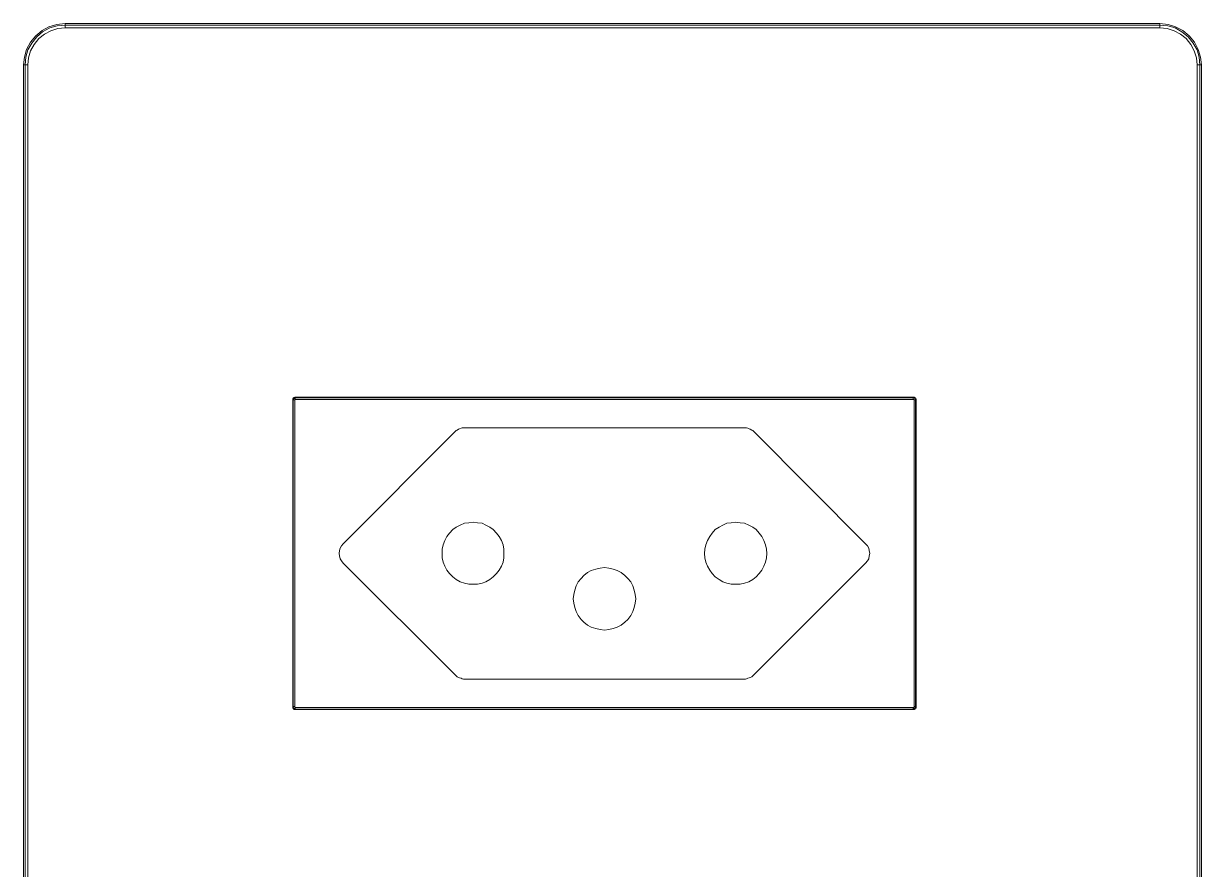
# Model space of a CAD drawing. Header units: centimetres. Extents: x -13.9 to -5.4, y -6.1 to 6.1.
# Drawn here: x -13.88 to -5.36, y 0 to 6.12 of the extents above; entities that cross this region are included whole.
import ezdxf

# ---------------------------------------------------------------- set-up
doc = ezdxf.new("R2010")
doc.units = ezdxf.units.CM
doc.header["$MEASUREMENT"] = 0
doc.layers.add('Camada 1', color=7, linetype='Continuous')

msp = doc.modelspace()

# ---------------------------------------------------------------- linework, layer by layer
at = {"layer": 'Camada 1', "color": 251, "lineweight": 9}
for points, knots in [([(-13.57758, 6.1199), (-13.57758, 6.1199), (-13.63755, 6.11285), (-13.63755, 6.11285), (-13.63755, 6.11285), (-13.69399, 6.09521), (-13.69399, 6.09521), (-13.69399, 6.09521), (-13.74338, 6.07052), (-13.74338, 6.07052), (-13.74338, 6.07052), (-13.78924, 6.03171), (-13.78924, 6.03171), (-13.78924, 6.03171), (-13.82805, 5.98585), (-13.82805, 5.98585), (-13.82805, 5.98585), (-13.85627, 5.93293), (-13.85627, 5.93293), (-13.85627, 5.93293), (-13.87038, 5.87649), (-13.87038, 5.87649), (-13.87038, 5.87649), (-13.87744, 5.82004), (-13.87744, 5.82004)], [0, 0, 0, 0, 0.125, 0.125, 0.125, 0.25, 0.25, 0.25, 0.375, 0.375, 0.375, 0.5, 0.5, 0.5, 0.625, 0.625, 0.625, 0.75, 0.75, 0.75, 0.875, 0.875, 0.875, 1, 1, 1, 1]), ([(-13.86686, 5.82004), (-13.86686, 5.82004), (-13.8598, 5.87649), (-13.8598, 5.87649), (-13.8598, 5.87649), (-13.84569, 5.92941), (-13.84569, 5.92941), (-13.84569, 5.92941), (-13.81747, 5.97879), (-13.81747, 5.97879), (-13.81747, 5.97879), (-13.78219, 6.02466), (-13.78219, 6.02466), (-13.78219, 6.02466), (-13.73986, 6.05993), (-13.73986, 6.05993), (-13.73986, 6.05993), (-13.68694, 6.08816), (-13.68694, 6.08816), (-13.68694, 6.08816), (-13.63402, 6.10227), (-13.63402, 6.10227), (-13.63402, 6.10227), (-13.57758, 6.10932), (-13.57758, 6.10932)], [0, 0, 0, 0, 0.125, 0.125, 0.125, 0.25, 0.25, 0.25, 0.375, 0.375, 0.375, 0.5, 0.5, 0.5, 0.625, 0.625, 0.625, 0.75, 0.75, 0.75, 0.875, 0.875, 0.875, 1, 1, 1, 1]), ([(-13.57758, 6.08816), (-13.57758, 6.08816), (-13.63049, 6.08463), (-13.63049, 6.08463), (-13.63049, 6.08463), (-13.67988, 6.06699), (-13.67988, 6.06699), (-13.67988, 6.06699), (-13.72574, 6.04229), (-13.72574, 6.04229), (-13.72574, 6.04229), (-13.76808, 6.01054), (-13.76808, 6.01054), (-13.76808, 6.01054), (-13.79983, 5.96821), (-13.79983, 5.96821), (-13.79983, 5.96821), (-13.82805, 5.92235), (-13.82805, 5.92235), (-13.82805, 5.92235), (-13.84216, 5.87296), (-13.84216, 5.87296), (-13.84216, 5.87296), (-13.84569, 5.82004), (-13.84569, 5.82004)], [0, 0, 0, 0, 0.125, 0.125, 0.125, 0.25, 0.25, 0.25, 0.375, 0.375, 0.375, 0.5, 0.5, 0.5, 0.625, 0.625, 0.625, 0.75, 0.75, 0.75, 0.875, 0.875, 0.875, 1, 1, 1, 1]), ([(-13.57758, 6.08816), (-13.57758, 6.08816), (-13.57758, 6.09168), (-13.57758, 6.09168), (-13.57758, 6.09168), (-13.57758, 6.09521), (-13.57758, 6.09521), (-13.57758, 6.09521), (-13.57758, 6.09874), (-13.57758, 6.09874), (-13.57758, 6.09874), (-13.57758, 6.10227), (-13.57758, 6.10227), (-13.57758, 6.10227), (-13.57758, 6.10579), (-13.57758, 6.10579), (-13.57758, 6.10579), (-13.57758, 6.10932), (-13.57758, 6.10932)], [0, 0, 0, 0, 0.1666667, 0.1666667, 0.1666667, 0.3333333, 0.3333333, 0.3333333, 0.5, 0.5, 0.5, 0.6666667, 0.6666667, 0.6666667, 0.8333333, 0.8333333, 0.8333333, 1, 1, 1, 1]), ([(-5.35786, 5.82004), (-5.35786, 5.82004), (-5.36491, 5.87649), (-5.36491, 5.87649), (-5.36491, 5.87649), (-5.38255, 5.93293), (-5.38255, 5.93293), (-5.38255, 5.93293), (-5.40724, 5.98585), (-5.40724, 5.98585), (-5.40724, 5.98585), (-5.44605, 6.03171), (-5.44605, 6.03171), (-5.44605, 6.03171), (-5.49191, 6.07052), (-5.49191, 6.07052), (-5.49191, 6.07052), (-5.54483, 6.09521), (-5.54483, 6.09521), (-5.54483, 6.09521), (-5.59774, 6.11285), (-5.59774, 6.11285), (-5.59774, 6.11285), (-5.65772, 6.1199), (-5.65772, 6.1199)], [0, 0, 0, 0, 0.125, 0.125, 0.125, 0.25, 0.25, 0.25, 0.375, 0.375, 0.375, 0.5, 0.5, 0.5, 0.625, 0.625, 0.625, 0.75, 0.75, 0.75, 0.875, 0.875, 0.875, 1, 1, 1, 1]), ([(-5.65772, 6.10932), (-5.65772, 6.10932), (-5.60127, 6.10227), (-5.60127, 6.10227), (-5.60127, 6.10227), (-5.54836, 6.08816), (-5.54836, 6.08816), (-5.54836, 6.08816), (-5.49897, 6.05993), (-5.49897, 6.05993), (-5.49897, 6.05993), (-5.45311, 6.02466), (-5.45311, 6.02466), (-5.45311, 6.02466), (-5.41783, 5.97879), (-5.41783, 5.97879), (-5.41783, 5.97879), (-5.38961, 5.92941), (-5.38961, 5.92941), (-5.38961, 5.92941), (-5.37549, 5.87649), (-5.37549, 5.87649), (-5.37549, 5.87649), (-5.36844, 5.82004), (-5.36844, 5.82004)], [0, 0, 0, 0, 0.125, 0.125, 0.125, 0.25, 0.25, 0.25, 0.375, 0.375, 0.375, 0.5, 0.5, 0.5, 0.625, 0.625, 0.625, 0.75, 0.75, 0.75, 0.875, 0.875, 0.875, 1, 1, 1, 1]), ([(-5.65772, 6.10932), (-5.65772, 6.10932), (-5.65772, 6.10932), (-5.65772, 6.10932), (-5.65772, 6.10932), (-5.65772, 6.10579), (-5.65772, 6.10579), (-5.65772, 6.10579), (-5.65772, 6.10227), (-5.65772, 6.10227), (-5.65772, 6.10227), (-5.65772, 6.09874), (-5.65772, 6.09874), (-5.65772, 6.09874), (-5.65772, 6.09521), (-5.65772, 6.09521), (-5.65772, 6.09521), (-5.65772, 6.09168), (-5.65772, 6.09168), (-5.65772, 6.09168), (-5.65772, 6.08816), (-5.65772, 6.08816)], [0, 0, 0, 0, 0.1428571, 0.1428571, 0.1428571, 0.2857143, 0.2857143, 0.2857143, 0.4285714, 0.4285714, 0.4285714, 0.5714286, 0.5714286, 0.5714286, 0.7142857, 0.7142857, 0.7142857, 0.8571429, 0.8571429, 0.8571429, 1, 1, 1, 1]), ([(-5.38961, 5.82004), (-5.38961, 5.82004), (-5.39313, 5.87296), (-5.39313, 5.87296), (-5.39313, 5.87296), (-5.41077, 5.92235), (-5.41077, 5.92235), (-5.41077, 5.92235), (-5.43547, 5.96821), (-5.43547, 5.96821), (-5.43547, 5.96821), (-5.46722, 6.01054), (-5.46722, 6.01054), (-5.46722, 6.01054), (-5.50955, 6.04229), (-5.50955, 6.04229), (-5.50955, 6.04229), (-5.55541, 6.06699), (-5.55541, 6.06699), (-5.55541, 6.06699), (-5.6048, 6.08463), (-5.6048, 6.08463), (-5.6048, 6.08463), (-5.65772, 6.08816), (-5.65772, 6.08816)], [0, 0, 0, 0, 0.125, 0.125, 0.125, 0.25, 0.25, 0.25, 0.375, 0.375, 0.375, 0.5, 0.5, 0.5, 0.625, 0.625, 0.625, 0.75, 0.75, 0.75, 0.875, 0.875, 0.875, 1, 1, 1, 1]), ([(-13.84569, 5.82004), (-13.84569, 5.82004), (-13.84922, 5.82004), (-13.84922, 5.82004), (-13.84922, 5.82004), (-13.85274, 5.82004), (-13.85274, 5.82004), (-13.85274, 5.82004), (-13.85627, 5.82004), (-13.85627, 5.82004), (-13.85627, 5.82004), (-13.8598, 5.82004), (-13.8598, 5.82004), (-13.8598, 5.82004), (-13.86333, 5.82004), (-13.86333, 5.82004), (-13.86333, 5.82004), (-13.86686, 5.82004), (-13.86686, 5.82004)], [0, 0, 0, 0, 0.1666667, 0.1666667, 0.1666667, 0.3333333, 0.3333333, 0.3333333, 0.5, 0.5, 0.5, 0.6666667, 0.6666667, 0.6666667, 0.8333333, 0.8333333, 0.8333333, 1, 1, 1, 1]), ([(-5.36844, 5.82004), (-5.36844, 5.82004), (-5.36844, 5.82004), (-5.36844, 5.82004), (-5.36844, 5.82004), (-5.37197, 5.82004), (-5.37197, 5.82004), (-5.37197, 5.82004), (-5.37549, 5.82004), (-5.37549, 5.82004), (-5.37549, 5.82004), (-5.37902, 5.82004), (-5.37902, 5.82004), (-5.37902, 5.82004), (-5.38255, 5.82004), (-5.38255, 5.82004), (-5.38255, 5.82004), (-5.38608, 5.82004), (-5.38608, 5.82004), (-5.38608, 5.82004), (-5.38961, 5.82004), (-5.38961, 5.82004)], [0, 0, 0, 0, 0.1428571, 0.1428571, 0.1428571, 0.2857143, 0.2857143, 0.2857143, 0.4285714, 0.4285714, 0.4285714, 0.5714286, 0.5714286, 0.5714286, 0.7142857, 0.7142857, 0.7142857, 0.8571429, 0.8571429, 0.8571429, 1, 1, 1, 1]), ([(-11.91247, 3.41762), (-11.91247, 3.41762), (-11.916, 3.41762), (-11.916, 3.41762), (-11.916, 3.41762), (-11.91953, 3.41409), (-11.91953, 3.41409), (-11.91953, 3.41409), (-11.92305, 3.41409), (-11.92305, 3.41409), (-11.92305, 3.41409), (-11.92658, 3.41057), (-11.92658, 3.41057), (-11.92658, 3.41057), (-11.92658, 3.40704), (-11.92658, 3.40704), (-11.92658, 3.40704), (-11.93011, 3.40351), (-11.93011, 3.40351), (-11.93011, 3.40351), (-11.93011, 3.39998), (-11.93011, 3.39998), (-11.93011, 3.39998), (-11.93011, 3.39645), (-11.93011, 3.39645)], [0, 0, 0, 0, 0.125, 0.125, 0.125, 0.25, 0.25, 0.25, 0.375, 0.375, 0.375, 0.5, 0.5, 0.5, 0.625, 0.625, 0.625, 0.75, 0.75, 0.75, 0.875, 0.875, 0.875, 1, 1, 1, 1]), ([(-11.92658, 3.39645), (-11.92658, 3.39645), (-11.92658, 3.39998), (-11.92658, 3.39998), (-11.92658, 3.39998), (-11.92658, 3.40351), (-11.92658, 3.40351), (-11.92658, 3.40351), (-11.92305, 3.40351), (-11.92305, 3.40351), (-11.92305, 3.40351), (-11.92305, 3.40704), (-11.92305, 3.40704), (-11.92305, 3.40704), (-11.91953, 3.40704), (-11.91953, 3.40704), (-11.91953, 3.40704), (-11.916, 3.41057), (-11.916, 3.41057), (-11.916, 3.41057), (-11.91247, 3.41057), (-11.91247, 3.41057)], [0, 0, 0, 0, 0.1428571, 0.1428571, 0.1428571, 0.2857143, 0.2857143, 0.2857143, 0.4285714, 0.4285714, 0.4285714, 0.5714286, 0.5714286, 0.5714286, 0.7142857, 0.7142857, 0.7142857, 0.8571429, 0.8571429, 0.8571429, 1, 1, 1, 1]), ([(-11.91247, 3.39998), (-11.91247, 3.39998), (-11.91247, 3.40351), (-11.91247, 3.40351), (-11.91247, 3.40351), (-11.91247, 3.40704), (-11.91247, 3.40704), (-11.91247, 3.40704), (-11.91247, 3.41057), (-11.91247, 3.41057)], [0, 0, 0, 0, 0.3333333, 0.3333333, 0.3333333, 0.6666667, 0.6666667, 0.6666667, 1, 1, 1, 1]), ([(-7.42161, 3.39645), (-7.42161, 3.39645), (-7.42161, 3.39998), (-7.42161, 3.39998), (-7.42161, 3.39998), (-7.42161, 3.40351), (-7.42161, 3.40351), (-7.42161, 3.40351), (-7.42514, 3.40704), (-7.42514, 3.40704), (-7.42514, 3.40704), (-7.42866, 3.41057), (-7.42866, 3.41057), (-7.42866, 3.41057), (-7.42866, 3.41409), (-7.42866, 3.41409), (-7.42866, 3.41409), (-7.43219, 3.41409), (-7.43219, 3.41409), (-7.43219, 3.41409), (-7.43572, 3.41762), (-7.43572, 3.41762), (-7.43572, 3.41762), (-7.44278, 3.41762), (-7.44278, 3.41762)], [0, 0, 0, 0, 0.125, 0.125, 0.125, 0.25, 0.25, 0.25, 0.375, 0.375, 0.375, 0.5, 0.5, 0.5, 0.625, 0.625, 0.625, 0.75, 0.75, 0.75, 0.875, 0.875, 0.875, 1, 1, 1, 1]), ([(-7.44278, 3.41057), (-7.44278, 3.41057), (-7.44278, 3.41057), (-7.44278, 3.41057), (-7.44278, 3.41057), (-7.44278, 3.40704), (-7.44278, 3.40704), (-7.44278, 3.40704), (-7.44278, 3.40351), (-7.44278, 3.40351), (-7.44278, 3.40351), (-7.44278, 3.39998), (-7.44278, 3.39998)], [0, 0, 0, 0, 0.25, 0.25, 0.25, 0.5, 0.5, 0.5, 0.75, 0.75, 0.75, 1, 1, 1, 1]), ([(-7.44278, 3.41057), (-7.44278, 3.41057), (-7.43925, 3.41057), (-7.43925, 3.41057), (-7.43925, 3.41057), (-7.43572, 3.41057), (-7.43572, 3.41057), (-7.43572, 3.41057), (-7.43219, 3.40704), (-7.43219, 3.40704), (-7.43219, 3.40704), (-7.42866, 3.40351), (-7.42866, 3.40351), (-7.42866, 3.40351), (-7.42514, 3.39998), (-7.42514, 3.39998), (-7.42514, 3.39998), (-7.42514, 3.39645), (-7.42514, 3.39645)], [0, 0, 0, 0, 0.1666667, 0.1666667, 0.1666667, 0.3333333, 0.3333333, 0.3333333, 0.5, 0.5, 0.5, 0.6666667, 0.6666667, 0.6666667, 0.8333333, 0.8333333, 0.8333333, 1, 1, 1, 1]), ([(-11.916, 3.39645), (-11.916, 3.39645), (-11.91953, 3.39645), (-11.91953, 3.39645), (-11.91953, 3.39645), (-11.92305, 3.39645), (-11.92305, 3.39645), (-11.92305, 3.39645), (-11.92658, 3.39645), (-11.92658, 3.39645)], [0, 0, 0, 0, 0.3333333, 0.3333333, 0.3333333, 0.6666667, 0.6666667, 0.6666667, 1, 1, 1, 1]), ([(-11.91247, 3.39998), (-11.91247, 3.39998), (-11.91247, 3.39998), (-11.91247, 3.39998), (-11.91247, 3.39998), (-11.916, 3.39998), (-11.916, 3.39998), (-11.916, 3.39998), (-11.916, 3.39645), (-11.916, 3.39645)], [0, 0, 0, 0, 0.3333333, 0.3333333, 0.3333333, 0.6666667, 0.6666667, 0.6666667, 1, 1, 1, 1]), ([(-7.43572, 3.39645), (-7.43572, 3.39645), (-7.43572, 3.39645), (-7.43572, 3.39645), (-7.43572, 3.39645), (-7.43572, 3.39998), (-7.43572, 3.39998), (-7.43572, 3.39998), (-7.43925, 3.39998), (-7.43925, 3.39998), (-7.43925, 3.39998), (-7.44278, 3.39998), (-7.44278, 3.39998)], [0, 0, 0, 0, 0.25, 0.25, 0.25, 0.5, 0.5, 0.5, 0.75, 0.75, 0.75, 1, 1, 1, 1]), ([(-7.42514, 3.39645), (-7.42514, 3.39645), (-7.42514, 3.39645), (-7.42514, 3.39645), (-7.42514, 3.39645), (-7.42866, 3.39645), (-7.42866, 3.39645), (-7.42866, 3.39645), (-7.43219, 3.39645), (-7.43219, 3.39645), (-7.43219, 3.39645), (-7.43572, 3.39645), (-7.43572, 3.39645)], [0, 0, 0, 0, 0.25, 0.25, 0.25, 0.5, 0.5, 0.5, 0.75, 0.75, 0.75, 1, 1, 1, 1]), ([(-10.6848, 3.19537), (-10.6848, 3.19537), (-10.69539, 3.19537), (-10.69539, 3.19537), (-10.69539, 3.19537), (-10.70597, 3.19537), (-10.70597, 3.19537), (-10.70597, 3.19537), (-10.71303, 3.19184), (-10.71303, 3.19184), (-10.71303, 3.19184), (-10.72361, 3.18831), (-10.72361, 3.18831), (-10.72361, 3.18831), (-10.73066, 3.18479), (-10.73066, 3.18479), (-10.73066, 3.18479), (-10.74125, 3.17773), (-10.74125, 3.17773), (-10.74125, 3.17773), (-10.7483, 3.1742), (-10.7483, 3.1742), (-10.7483, 3.1742), (-10.75536, 3.16715), (-10.75536, 3.16715)], [0, 0, 0, 0, 0.125, 0.125, 0.125, 0.25, 0.25, 0.25, 0.375, 0.375, 0.375, 0.5, 0.5, 0.5, 0.625, 0.625, 0.625, 0.75, 0.75, 0.75, 0.875, 0.875, 0.875, 1, 1, 1, 1]), ([(-8.59636, 3.16715), (-8.59636, 3.16715), (-8.60341, 3.1742), (-8.60341, 3.1742), (-8.60341, 3.1742), (-8.61047, 3.17773), (-8.61047, 3.17773), (-8.61047, 3.17773), (-8.62105, 3.18479), (-8.62105, 3.18479), (-8.62105, 3.18479), (-8.62811, 3.18831), (-8.62811, 3.18831), (-8.62811, 3.18831), (-8.63869, 3.19184), (-8.63869, 3.19184), (-8.63869, 3.19184), (-8.64928, 3.19537), (-8.64928, 3.19537), (-8.64928, 3.19537), (-8.65633, 3.19537), (-8.65633, 3.19537), (-8.65633, 3.19537), (-8.66691, 3.19537), (-8.66691, 3.19537)], [0, 0, 0, 0, 0.125, 0.125, 0.125, 0.25, 0.25, 0.25, 0.375, 0.375, 0.375, 0.5, 0.5, 0.5, 0.625, 0.625, 0.625, 0.75, 0.75, 0.75, 0.875, 0.875, 0.875, 1, 1, 1, 1]), ([(-10.62483, 2.51098), (-10.62483, 2.51098), (-10.65658, 2.50745), (-10.65658, 2.50745), (-10.65658, 2.50745), (-10.68833, 2.50393), (-10.68833, 2.50393), (-10.68833, 2.50393), (-10.72008, 2.48982), (-10.72008, 2.48982), (-10.72008, 2.48982), (-10.7483, 2.4757), (-10.7483, 2.4757), (-10.7483, 2.4757), (-10.773, 2.45806), (-10.773, 2.45806), (-10.773, 2.45806), (-10.79769, 2.43337), (-10.79769, 2.43337), (-10.79769, 2.43337), (-10.81533, 2.40868), (-10.81533, 2.40868), (-10.81533, 2.40868), (-10.82944, 2.38045), (-10.82944, 2.38045), (-10.82944, 2.38045), (-10.84355, 2.3487), (-10.84355, 2.3487), (-10.84355, 2.3487), (-10.85061, 2.31695), (-10.85061, 2.31695), (-10.85061, 2.31695), (-10.85061, 2.2852), (-10.85061, 2.2852), (-10.85061, 2.2852), (-10.85061, 2.25345), (-10.85061, 2.25345), (-10.85061, 2.25345), (-10.84355, 2.2217), (-10.84355, 2.2217), (-10.84355, 2.2217), (-10.82944, 2.19348), (-10.82944, 2.19348), (-10.82944, 2.19348), (-10.81533, 2.16526), (-10.81533, 2.16526), (-10.81533, 2.16526), (-10.79769, 2.14056), (-10.79769, 2.14056), (-10.79769, 2.14056), (-10.773, 2.11587), (-10.773, 2.11587), (-10.773, 2.11587), (-10.7483, 2.09823), (-10.7483, 2.09823), (-10.7483, 2.09823), (-10.72008, 2.08059), (-10.72008, 2.08059), (-10.72008, 2.08059), (-10.68833, 2.07001), (-10.68833, 2.07001), (-10.68833, 2.07001), (-10.65658, 2.06295), (-10.65658, 2.06295), (-10.65658, 2.06295), (-10.62483, 2.06295), (-10.62483, 2.06295), (-10.62483, 2.06295), (-10.59308, 2.06295), (-10.59308, 2.06295), (-10.59308, 2.06295), (-10.56133, 2.07001), (-10.56133, 2.07001), (-10.56133, 2.07001), (-10.53311, 2.08059), (-10.53311, 2.08059), (-10.53311, 2.08059), (-10.50489, 2.09823), (-10.50489, 2.09823), (-10.50489, 2.09823), (-10.48019, 2.11587), (-10.48019, 2.11587), (-10.48019, 2.11587), (-10.4555, 2.14056), (-10.4555, 2.14056), (-10.4555, 2.14056), (-10.43786, 2.16526), (-10.43786, 2.16526), (-10.43786, 2.16526), (-10.42022, 2.19348), (-10.42022, 2.19348), (-10.42022, 2.19348), (-10.40964, 2.2217), (-10.40964, 2.2217), (-10.40964, 2.2217), (-10.40258, 2.25345), (-10.40258, 2.25345), (-10.40258, 2.25345), (-10.40258, 2.2852), (-10.40258, 2.2852), (-10.40258, 2.2852), (-10.40258, 2.31695), (-10.40258, 2.31695), (-10.40258, 2.31695), (-10.40964, 2.3487), (-10.40964, 2.3487), (-10.40964, 2.3487), (-10.42022, 2.38045), (-10.42022, 2.38045), (-10.42022, 2.38045), (-10.43786, 2.40868), (-10.43786, 2.40868), (-10.43786, 2.40868), (-10.4555, 2.43337), (-10.4555, 2.43337), (-10.4555, 2.43337), (-10.48019, 2.45806), (-10.48019, 2.45806), (-10.48019, 2.45806), (-10.50489, 2.4757), (-10.50489, 2.4757), (-10.50489, 2.4757), (-10.53311, 2.48982), (-10.53311, 2.48982), (-10.53311, 2.48982), (-10.56133, 2.50393), (-10.56133, 2.50393), (-10.56133, 2.50393), (-10.59308, 2.50745), (-10.59308, 2.50745), (-10.59308, 2.50745), (-10.62483, 2.51098), (-10.62483, 2.51098)], [0, 0, 0, 0, 0.0227273, 0.0227273, 0.0227273, 0.0454545, 0.0454545, 0.0454545, 0.0681818, 0.0681818, 0.0681818, 0.0909091, 0.0909091, 0.0909091, 0.1136364, 0.1136364, 0.1136364, 0.1363636, 0.1363636, 0.1363636, 0.1590909, 0.1590909, 0.1590909, 0.1818182, 0.1818182, 0.1818182, 0.2045455, 0.2045455, 0.2045455, 0.2272727, 0.2272727, 0.2272727, 0.25, 0.25, 0.25, 0.2727273, 0.2727273, 0.2727273, 0.2954545, 0.2954545, 0.2954545, 0.3181818, 0.3181818, 0.3181818, 0.3409091, 0.3409091, 0.3409091, 0.3636364, 0.3636364, 0.3636364, 0.3863636, 0.3863636, 0.3863636, 0.4090909, 0.4090909, 0.4090909, 0.4318182, 0.4318182, 0.4318182, 0.4545455, 0.4545455, 0.4545455, 0.4772727, 0.4772727, 0.4772727, 0.5, 0.5, 0.5, 0.5227273, 0.5227273, 0.5227273, 0.5454545, 0.5454545, 0.5454545, 0.5681818, 0.5681818, 0.5681818, 0.5909091, 0.5909091, 0.5909091, 0.6136364, 0.6136364, 0.6136364, 0.6363636, 0.6363636, 0.6363636, 0.6590909, 0.6590909, 0.6590909, 0.6818182, 0.6818182, 0.6818182, 0.7045455, 0.7045455, 0.7045455, 0.7272727, 0.7272727, 0.7272727, 0.75, 0.75, 0.75, 0.7727273, 0.7727273, 0.7727273, 0.7954545, 0.7954545, 0.7954545, 0.8181818, 0.8181818, 0.8181818, 0.8409091, 0.8409091, 0.8409091, 0.8636364, 0.8636364, 0.8636364, 0.8863636, 0.8863636, 0.8863636, 0.9090909, 0.9090909, 0.9090909, 0.9318182, 0.9318182, 0.9318182, 0.9545455, 0.9545455, 0.9545455, 0.9772727, 0.9772727, 0.9772727, 1, 1, 1, 1]), ([(-8.72689, 2.51098), (-8.72689, 2.51098), (-8.75864, 2.50745), (-8.75864, 2.50745), (-8.75864, 2.50745), (-8.79039, 2.50393), (-8.79039, 2.50393), (-8.79039, 2.50393), (-8.81861, 2.48982), (-8.81861, 2.48982), (-8.81861, 2.48982), (-8.84683, 2.4757), (-8.84683, 2.4757), (-8.84683, 2.4757), (-8.87505, 2.45806), (-8.87505, 2.45806), (-8.87505, 2.45806), (-8.89622, 2.43337), (-8.89622, 2.43337), (-8.89622, 2.43337), (-8.91386, 2.40868), (-8.91386, 2.40868), (-8.91386, 2.40868), (-8.9315, 2.38045), (-8.9315, 2.38045), (-8.9315, 2.38045), (-8.94208, 2.3487), (-8.94208, 2.3487), (-8.94208, 2.3487), (-8.94914, 2.31695), (-8.94914, 2.31695), (-8.94914, 2.31695), (-8.95266, 2.2852), (-8.95266, 2.2852), (-8.95266, 2.2852), (-8.94914, 2.25345), (-8.94914, 2.25345), (-8.94914, 2.25345), (-8.94208, 2.2217), (-8.94208, 2.2217), (-8.94208, 2.2217), (-8.9315, 2.19348), (-8.9315, 2.19348), (-8.9315, 2.19348), (-8.91386, 2.16526), (-8.91386, 2.16526), (-8.91386, 2.16526), (-8.89622, 2.14056), (-8.89622, 2.14056), (-8.89622, 2.14056), (-8.87505, 2.11587), (-8.87505, 2.11587), (-8.87505, 2.11587), (-8.84683, 2.09823), (-8.84683, 2.09823), (-8.84683, 2.09823), (-8.81861, 2.08059), (-8.81861, 2.08059), (-8.81861, 2.08059), (-8.79039, 2.07001), (-8.79039, 2.07001), (-8.79039, 2.07001), (-8.75864, 2.06295), (-8.75864, 2.06295), (-8.75864, 2.06295), (-8.72689, 2.06295), (-8.72689, 2.06295), (-8.72689, 2.06295), (-8.69514, 2.06295), (-8.69514, 2.06295), (-8.69514, 2.06295), (-8.66339, 2.07001), (-8.66339, 2.07001), (-8.66339, 2.07001), (-8.63164, 2.08059), (-8.63164, 2.08059), (-8.63164, 2.08059), (-8.60341, 2.09823), (-8.60341, 2.09823), (-8.60341, 2.09823), (-8.57872, 2.11587), (-8.57872, 2.11587), (-8.57872, 2.11587), (-8.55755, 2.14056), (-8.55755, 2.14056), (-8.55755, 2.14056), (-8.53639, 2.16526), (-8.53639, 2.16526), (-8.53639, 2.16526), (-8.52228, 2.19348), (-8.52228, 2.19348), (-8.52228, 2.19348), (-8.51169, 2.2217), (-8.51169, 2.2217), (-8.51169, 2.2217), (-8.50464, 2.25345), (-8.50464, 2.25345), (-8.50464, 2.25345), (-8.50111, 2.2852), (-8.50111, 2.2852), (-8.50111, 2.2852), (-8.50464, 2.31695), (-8.50464, 2.31695), (-8.50464, 2.31695), (-8.51169, 2.3487), (-8.51169, 2.3487), (-8.51169, 2.3487), (-8.52228, 2.38045), (-8.52228, 2.38045), (-8.52228, 2.38045), (-8.53639, 2.40868), (-8.53639, 2.40868), (-8.53639, 2.40868), (-8.55755, 2.43337), (-8.55755, 2.43337), (-8.55755, 2.43337), (-8.57872, 2.45806), (-8.57872, 2.45806), (-8.57872, 2.45806), (-8.60341, 2.4757), (-8.60341, 2.4757), (-8.60341, 2.4757), (-8.63164, 2.48982), (-8.63164, 2.48982), (-8.63164, 2.48982), (-8.66339, 2.50393), (-8.66339, 2.50393), (-8.66339, 2.50393), (-8.69514, 2.50745), (-8.69514, 2.50745), (-8.69514, 2.50745), (-8.72689, 2.51098), (-8.72689, 2.51098)], [0, 0, 0, 0, 0.0227273, 0.0227273, 0.0227273, 0.0454545, 0.0454545, 0.0454545, 0.0681818, 0.0681818, 0.0681818, 0.0909091, 0.0909091, 0.0909091, 0.1136364, 0.1136364, 0.1136364, 0.1363636, 0.1363636, 0.1363636, 0.1590909, 0.1590909, 0.1590909, 0.1818182, 0.1818182, 0.1818182, 0.2045455, 0.2045455, 0.2045455, 0.2272727, 0.2272727, 0.2272727, 0.25, 0.25, 0.25, 0.2727273, 0.2727273, 0.2727273, 0.2954545, 0.2954545, 0.2954545, 0.3181818, 0.3181818, 0.3181818, 0.3409091, 0.3409091, 0.3409091, 0.3636364, 0.3636364, 0.3636364, 0.3863636, 0.3863636, 0.3863636, 0.4090909, 0.4090909, 0.4090909, 0.4318182, 0.4318182, 0.4318182, 0.4545455, 0.4545455, 0.4545455, 0.4772727, 0.4772727, 0.4772727, 0.5, 0.5, 0.5, 0.5227273, 0.5227273, 0.5227273, 0.5454545, 0.5454545, 0.5454545, 0.5681818, 0.5681818, 0.5681818, 0.5909091, 0.5909091, 0.5909091, 0.6136364, 0.6136364, 0.6136364, 0.6363636, 0.6363636, 0.6363636, 0.6590909, 0.6590909, 0.6590909, 0.6818182, 0.6818182, 0.6818182, 0.7045455, 0.7045455, 0.7045455, 0.7272727, 0.7272727, 0.7272727, 0.75, 0.75, 0.75, 0.7727273, 0.7727273, 0.7727273, 0.7954545, 0.7954545, 0.7954545, 0.8181818, 0.8181818, 0.8181818, 0.8409091, 0.8409091, 0.8409091, 0.8636364, 0.8636364, 0.8636364, 0.8863636, 0.8863636, 0.8863636, 0.9090909, 0.9090909, 0.9090909, 0.9318182, 0.9318182, 0.9318182, 0.9545455, 0.9545455, 0.9545455, 0.9772727, 0.9772727, 0.9772727, 1, 1, 1, 1]), ([(-11.56675, 2.35576), (-11.56675, 2.35576), (-11.57733, 2.34165), (-11.57733, 2.34165), (-11.57733, 2.34165), (-11.58791, 2.32401), (-11.58791, 2.32401), (-11.58791, 2.32401), (-11.59144, 2.30637), (-11.59144, 2.30637), (-11.59144, 2.30637), (-11.59497, 2.2852), (-11.59497, 2.2852), (-11.59497, 2.2852), (-11.59144, 2.26756), (-11.59144, 2.26756), (-11.59144, 2.26756), (-11.58791, 2.2464), (-11.58791, 2.2464), (-11.58791, 2.2464), (-11.57733, 2.23229), (-11.57733, 2.23229), (-11.57733, 2.23229), (-11.56675, 2.21465), (-11.56675, 2.21465)], [0, 0, 0, 0, 0.125, 0.125, 0.125, 0.25, 0.25, 0.25, 0.375, 0.375, 0.375, 0.5, 0.5, 0.5, 0.625, 0.625, 0.625, 0.75, 0.75, 0.75, 0.875, 0.875, 0.875, 1, 1, 1, 1]), ([(-7.7885, 2.21465), (-7.7885, 2.21465), (-7.77439, 2.23229), (-7.77439, 2.23229), (-7.77439, 2.23229), (-7.7638, 2.2464), (-7.7638, 2.2464), (-7.7638, 2.2464), (-7.76028, 2.26756), (-7.76028, 2.26756), (-7.76028, 2.26756), (-7.75675, 2.2852), (-7.75675, 2.2852), (-7.75675, 2.2852), (-7.76028, 2.30637), (-7.76028, 2.30637), (-7.76028, 2.30637), (-7.7638, 2.32401), (-7.7638, 2.32401), (-7.7638, 2.32401), (-7.77439, 2.34165), (-7.77439, 2.34165), (-7.77439, 2.34165), (-7.7885, 2.35576), (-7.7885, 2.35576)], [0, 0, 0, 0, 0.125, 0.125, 0.125, 0.25, 0.25, 0.25, 0.375, 0.375, 0.375, 0.5, 0.5, 0.5, 0.625, 0.625, 0.625, 0.75, 0.75, 0.75, 0.875, 0.875, 0.875, 1, 1, 1, 1]), ([(-9.67586, 2.1829), (-9.67586, 2.1829), (-9.70761, 2.17937), (-9.70761, 2.17937), (-9.70761, 2.17937), (-9.73936, 2.17232), (-9.73936, 2.17232), (-9.73936, 2.17232), (-9.77111, 2.16173), (-9.77111, 2.16173), (-9.77111, 2.16173), (-9.79933, 2.14762), (-9.79933, 2.14762), (-9.79933, 2.14762), (-9.82403, 2.12645), (-9.82403, 2.12645), (-9.82403, 2.12645), (-9.84519, 2.10529), (-9.84519, 2.10529), (-9.84519, 2.10529), (-9.86636, 2.08059), (-9.86636, 2.08059), (-9.86636, 2.08059), (-9.88047, 2.05237), (-9.88047, 2.05237), (-9.88047, 2.05237), (-9.89105, 2.02062), (-9.89105, 2.02062), (-9.89105, 2.02062), (-9.89811, 1.98887), (-9.89811, 1.98887), (-9.89811, 1.98887), (-9.90164, 1.95712), (-9.90164, 1.95712), (-9.90164, 1.95712), (-9.89811, 1.92537), (-9.89811, 1.92537), (-9.89811, 1.92537), (-9.89105, 1.89362), (-9.89105, 1.89362), (-9.89105, 1.89362), (-9.88047, 1.8654), (-9.88047, 1.8654), (-9.88047, 1.8654), (-9.86636, 1.83718), (-9.86636, 1.83718), (-9.86636, 1.83718), (-9.84519, 1.80895), (-9.84519, 1.80895), (-9.84519, 1.80895), (-9.82403, 1.78779), (-9.82403, 1.78779), (-9.82403, 1.78779), (-9.79933, 1.76662), (-9.79933, 1.76662), (-9.79933, 1.76662), (-9.77111, 1.75251), (-9.77111, 1.75251), (-9.77111, 1.75251), (-9.73936, 1.74193), (-9.73936, 1.74193), (-9.73936, 1.74193), (-9.70761, 1.73487), (-9.70761, 1.73487), (-9.70761, 1.73487), (-9.67586, 1.73134), (-9.67586, 1.73134), (-9.67586, 1.73134), (-9.64411, 1.73487), (-9.64411, 1.73487), (-9.64411, 1.73487), (-9.61236, 1.74193), (-9.61236, 1.74193), (-9.61236, 1.74193), (-9.58414, 1.75251), (-9.58414, 1.75251), (-9.58414, 1.75251), (-9.55591, 1.76662), (-9.55591, 1.76662), (-9.55591, 1.76662), (-9.52769, 1.78779), (-9.52769, 1.78779), (-9.52769, 1.78779), (-9.50653, 1.80895), (-9.50653, 1.80895), (-9.50653, 1.80895), (-9.48536, 1.83718), (-9.48536, 1.83718), (-9.48536, 1.83718), (-9.47125, 1.8654), (-9.47125, 1.8654), (-9.47125, 1.8654), (-9.46066, 1.89362), (-9.46066, 1.89362), (-9.46066, 1.89362), (-9.45361, 1.92537), (-9.45361, 1.92537), (-9.45361, 1.92537), (-9.45008, 1.95712), (-9.45008, 1.95712), (-9.45008, 1.95712), (-9.45361, 1.98887), (-9.45361, 1.98887), (-9.45361, 1.98887), (-9.46066, 2.02062), (-9.46066, 2.02062), (-9.46066, 2.02062), (-9.47125, 2.05237), (-9.47125, 2.05237), (-9.47125, 2.05237), (-9.48536, 2.08059), (-9.48536, 2.08059), (-9.48536, 2.08059), (-9.50653, 2.10529), (-9.50653, 2.10529), (-9.50653, 2.10529), (-9.52769, 2.12645), (-9.52769, 2.12645), (-9.52769, 2.12645), (-9.55591, 2.14762), (-9.55591, 2.14762), (-9.55591, 2.14762), (-9.58414, 2.16173), (-9.58414, 2.16173), (-9.58414, 2.16173), (-9.61236, 2.17232), (-9.61236, 2.17232), (-9.61236, 2.17232), (-9.64411, 2.17937), (-9.64411, 2.17937), (-9.64411, 2.17937), (-9.67586, 2.1829), (-9.67586, 2.1829)], [0, 0, 0, 0, 0.0227273, 0.0227273, 0.0227273, 0.0454545, 0.0454545, 0.0454545, 0.0681818, 0.0681818, 0.0681818, 0.0909091, 0.0909091, 0.0909091, 0.1136364, 0.1136364, 0.1136364, 0.1363636, 0.1363636, 0.1363636, 0.1590909, 0.1590909, 0.1590909, 0.1818182, 0.1818182, 0.1818182, 0.2045455, 0.2045455, 0.2045455, 0.2272727, 0.2272727, 0.2272727, 0.25, 0.25, 0.25, 0.2727273, 0.2727273, 0.2727273, 0.2954545, 0.2954545, 0.2954545, 0.3181818, 0.3181818, 0.3181818, 0.3409091, 0.3409091, 0.3409091, 0.3636364, 0.3636364, 0.3636364, 0.3863636, 0.3863636, 0.3863636, 0.4090909, 0.4090909, 0.4090909, 0.4318182, 0.4318182, 0.4318182, 0.4545455, 0.4545455, 0.4545455, 0.4772727, 0.4772727, 0.4772727, 0.5, 0.5, 0.5, 0.5227273, 0.5227273, 0.5227273, 0.5454545, 0.5454545, 0.5454545, 0.5681818, 0.5681818, 0.5681818, 0.5909091, 0.5909091, 0.5909091, 0.6136364, 0.6136364, 0.6136364, 0.6363636, 0.6363636, 0.6363636, 0.6590909, 0.6590909, 0.6590909, 0.6818182, 0.6818182, 0.6818182, 0.7045455, 0.7045455, 0.7045455, 0.7272727, 0.7272727, 0.7272727, 0.75, 0.75, 0.75, 0.7727273, 0.7727273, 0.7727273, 0.7954545, 0.7954545, 0.7954545, 0.8181818, 0.8181818, 0.8181818, 0.8409091, 0.8409091, 0.8409091, 0.8636364, 0.8636364, 0.8636364, 0.8863636, 0.8863636, 0.8863636, 0.9090909, 0.9090909, 0.9090909, 0.9318182, 0.9318182, 0.9318182, 0.9545455, 0.9545455, 0.9545455, 0.9772727, 0.9772727, 0.9772727, 1, 1, 1, 1]), ([(-10.75536, 1.40679), (-10.75536, 1.40679), (-10.7483, 1.39973), (-10.7483, 1.39973), (-10.7483, 1.39973), (-10.74125, 1.39268), (-10.74125, 1.39268), (-10.74125, 1.39268), (-10.73066, 1.38915), (-10.73066, 1.38915), (-10.73066, 1.38915), (-10.72361, 1.38562), (-10.72361, 1.38562), (-10.72361, 1.38562), (-10.71303, 1.38209), (-10.71303, 1.38209), (-10.71303, 1.38209), (-10.70597, 1.37857), (-10.70597, 1.37857), (-10.70597, 1.37857), (-10.69539, 1.37504), (-10.69539, 1.37504), (-10.69539, 1.37504), (-10.6848, 1.37504), (-10.6848, 1.37504)], [0, 0, 0, 0, 0.125, 0.125, 0.125, 0.25, 0.25, 0.25, 0.375, 0.375, 0.375, 0.5, 0.5, 0.5, 0.625, 0.625, 0.625, 0.75, 0.75, 0.75, 0.875, 0.875, 0.875, 1, 1, 1, 1]), ([(-8.66691, 1.37504), (-8.66691, 1.37504), (-8.65633, 1.37504), (-8.65633, 1.37504), (-8.65633, 1.37504), (-8.64928, 1.37857), (-8.64928, 1.37857), (-8.64928, 1.37857), (-8.63869, 1.38209), (-8.63869, 1.38209), (-8.63869, 1.38209), (-8.62811, 1.38562), (-8.62811, 1.38562), (-8.62811, 1.38562), (-8.62105, 1.38915), (-8.62105, 1.38915), (-8.62105, 1.38915), (-8.61047, 1.39268), (-8.61047, 1.39268), (-8.61047, 1.39268), (-8.60341, 1.39973), (-8.60341, 1.39973), (-8.60341, 1.39973), (-8.59636, 1.40679), (-8.59636, 1.40679)], [0, 0, 0, 0, 0.125, 0.125, 0.125, 0.25, 0.25, 0.25, 0.375, 0.375, 0.375, 0.5, 0.5, 0.5, 0.625, 0.625, 0.625, 0.75, 0.75, 0.75, 0.875, 0.875, 0.875, 1, 1, 1, 1]), ([(-11.93011, 1.17748), (-11.93011, 1.17748), (-11.93011, 1.17395), (-11.93011, 1.17395), (-11.93011, 1.17395), (-11.93011, 1.1669), (-11.93011, 1.1669), (-11.93011, 1.1669), (-11.92658, 1.1669), (-11.92658, 1.1669), (-11.92658, 1.1669), (-11.92658, 1.16337), (-11.92658, 1.16337), (-11.92658, 1.16337), (-11.92305, 1.15984), (-11.92305, 1.15984), (-11.92305, 1.15984), (-11.91953, 1.15631), (-11.91953, 1.15631), (-11.91953, 1.15631), (-11.916, 1.15631), (-11.916, 1.15631), (-11.916, 1.15631), (-11.91247, 1.15631), (-11.91247, 1.15631)], [0, 0, 0, 0, 0.125, 0.125, 0.125, 0.25, 0.25, 0.25, 0.375, 0.375, 0.375, 0.5, 0.5, 0.5, 0.625, 0.625, 0.625, 0.75, 0.75, 0.75, 0.875, 0.875, 0.875, 1, 1, 1, 1]), ([(-11.916, 1.17748), (-11.916, 1.17748), (-11.91953, 1.17748), (-11.91953, 1.17748), (-11.91953, 1.17748), (-11.92305, 1.17748), (-11.92305, 1.17748), (-11.92305, 1.17748), (-11.92658, 1.17748), (-11.92658, 1.17748)], [0, 0, 0, 0, 0.3333333, 0.3333333, 0.3333333, 0.6666667, 0.6666667, 0.6666667, 1, 1, 1, 1]), ([(-11.91247, 1.15984), (-11.91247, 1.15984), (-11.91247, 1.16337), (-11.91247, 1.16337), (-11.91247, 1.16337), (-11.916, 1.16337), (-11.916, 1.16337), (-11.916, 1.16337), (-11.91953, 1.16337), (-11.91953, 1.16337), (-11.91953, 1.16337), (-11.92305, 1.1669), (-11.92305, 1.1669), (-11.92305, 1.1669), (-11.92658, 1.17043), (-11.92658, 1.17043), (-11.92658, 1.17043), (-11.92658, 1.17395), (-11.92658, 1.17395), (-11.92658, 1.17395), (-11.92658, 1.17748), (-11.92658, 1.17748)], [0, 0, 0, 0, 0.1428571, 0.1428571, 0.1428571, 0.2857143, 0.2857143, 0.2857143, 0.4285714, 0.4285714, 0.4285714, 0.5714286, 0.5714286, 0.5714286, 0.7142857, 0.7142857, 0.7142857, 0.8571429, 0.8571429, 0.8571429, 1, 1, 1, 1]), ([(-11.916, 1.17748), (-11.916, 1.17748), (-11.916, 1.17395), (-11.916, 1.17395), (-11.916, 1.17395), (-11.91247, 1.17395), (-11.91247, 1.17395), (-11.91247, 1.17395), (-11.91247, 1.17043), (-11.91247, 1.17043)], [0, 0, 0, 0, 0.3333333, 0.3333333, 0.3333333, 0.6666667, 0.6666667, 0.6666667, 1, 1, 1, 1]), ([(-11.91247, 1.17043), (-11.91247, 1.17043), (-11.91247, 1.17043), (-11.91247, 1.17043), (-11.91247, 1.17043), (-11.91247, 1.1669), (-11.91247, 1.1669), (-11.91247, 1.1669), (-11.91247, 1.16337), (-11.91247, 1.16337), (-11.91247, 1.16337), (-11.91247, 1.15984), (-11.91247, 1.15984)], [0, 0, 0, 0, 0.25, 0.25, 0.25, 0.5, 0.5, 0.5, 0.75, 0.75, 0.75, 1, 1, 1, 1]), ([(-7.42514, 1.17748), (-7.42514, 1.17748), (-7.42514, 1.17395), (-7.42514, 1.17395), (-7.42514, 1.17395), (-7.42866, 1.17043), (-7.42866, 1.17043), (-7.42866, 1.17043), (-7.42866, 1.1669), (-7.42866, 1.1669), (-7.42866, 1.1669), (-7.43219, 1.1669), (-7.43219, 1.1669), (-7.43219, 1.1669), (-7.43219, 1.16337), (-7.43219, 1.16337), (-7.43219, 1.16337), (-7.43572, 1.16337), (-7.43572, 1.16337), (-7.43572, 1.16337), (-7.43925, 1.16337), (-7.43925, 1.16337), (-7.43925, 1.16337), (-7.44278, 1.15984), (-7.44278, 1.15984)], [0, 0, 0, 0, 0.125, 0.125, 0.125, 0.25, 0.25, 0.25, 0.375, 0.375, 0.375, 0.5, 0.5, 0.5, 0.625, 0.625, 0.625, 0.75, 0.75, 0.75, 0.875, 0.875, 0.875, 1, 1, 1, 1]), ([(-7.44278, 1.17043), (-7.44278, 1.17043), (-7.43925, 1.17043), (-7.43925, 1.17043), (-7.43925, 1.17043), (-7.43925, 1.17395), (-7.43925, 1.17395), (-7.43925, 1.17395), (-7.43572, 1.17395), (-7.43572, 1.17395), (-7.43572, 1.17395), (-7.43572, 1.17748), (-7.43572, 1.17748)], [0, 0, 0, 0, 0.25, 0.25, 0.25, 0.5, 0.5, 0.5, 0.75, 0.75, 0.75, 1, 1, 1, 1]), ([(-7.44278, 1.15631), (-7.44278, 1.15631), (-7.43572, 1.15631), (-7.43572, 1.15631), (-7.43572, 1.15631), (-7.43219, 1.15631), (-7.43219, 1.15631), (-7.43219, 1.15631), (-7.42866, 1.15984), (-7.42866, 1.15984), (-7.42866, 1.15984), (-7.42866, 1.16337), (-7.42866, 1.16337), (-7.42866, 1.16337), (-7.42514, 1.1669), (-7.42514, 1.1669), (-7.42514, 1.1669), (-7.42161, 1.1669), (-7.42161, 1.1669), (-7.42161, 1.1669), (-7.42161, 1.17395), (-7.42161, 1.17395), (-7.42161, 1.17395), (-7.42161, 1.17748), (-7.42161, 1.17748)], [0, 0, 0, 0, 0.125, 0.125, 0.125, 0.25, 0.25, 0.25, 0.375, 0.375, 0.375, 0.5, 0.5, 0.5, 0.625, 0.625, 0.625, 0.75, 0.75, 0.75, 0.875, 0.875, 0.875, 1, 1, 1, 1]), ([(-7.44278, 1.15984), (-7.44278, 1.15984), (-7.44278, 1.16337), (-7.44278, 1.16337), (-7.44278, 1.16337), (-7.44278, 1.1669), (-7.44278, 1.1669), (-7.44278, 1.1669), (-7.44278, 1.17043), (-7.44278, 1.17043)], [0, 0, 0, 0, 0.3333333, 0.3333333, 0.3333333, 0.6666667, 0.6666667, 0.6666667, 1, 1, 1, 1]), ([(-7.42514, 1.17748), (-7.42514, 1.17748), (-7.42514, 1.17748), (-7.42514, 1.17748), (-7.42514, 1.17748), (-7.42866, 1.17748), (-7.42866, 1.17748), (-7.42866, 1.17748), (-7.43219, 1.17748), (-7.43219, 1.17748), (-7.43219, 1.17748), (-7.43572, 1.17748), (-7.43572, 1.17748)], [0, 0, 0, 0, 0.25, 0.25, 0.25, 0.5, 0.5, 0.5, 0.75, 0.75, 0.75, 1, 1, 1, 1])]:
    msp.add_open_spline(points, degree=3, knots=knots, dxfattribs=at)
for points in [[(-13.57758, 6.10932), (-13.57758, 6.10932), (-13.57758, 6.1199), (-13.57758, 6.1199)], [(-5.65772, 6.1199), (-5.65772, 6.1199), (-13.57758, 6.1199), (-13.57758, 6.1199)], [(-13.57758, 6.10932), (-13.57758, 6.10932), (-5.65772, 6.10932), (-5.65772, 6.10932)], [(-5.65772, 6.08816), (-5.65772, 6.08816), (-13.57758, 6.08816), (-13.57758, 6.08816)], [(-5.65772, 6.10932), (-5.65772, 6.10932), (-5.65772, 6.1199), (-5.65772, 6.1199)], [(-13.86686, 5.82004), (-13.86686, 5.82004), (-13.87744, 5.82004), (-13.87744, 5.82004)], [(-13.87744, 5.82004), (-13.87744, 5.82004), (-13.87744, -5.82162), (-13.87744, -5.82162)], [(-13.86686, -5.82162), (-13.86686, -5.82162), (-13.86686, 5.82004), (-13.86686, 5.82004)], [(-13.84569, 5.82004), (-13.84569, 5.82004), (-13.84569, -5.82162), (-13.84569, -5.82162)], [(-5.38961, -5.82162), (-5.38961, -5.82162), (-5.38961, 5.82004), (-5.38961, 5.82004)], [(-5.36844, 5.82004), (-5.36844, 5.82004), (-5.36844, -5.82162), (-5.36844, -5.82162)], [(-5.36844, 5.82004), (-5.36844, 5.82004), (-5.35786, 5.82004), (-5.35786, 5.82004)], [(-5.35786, -5.82162), (-5.35786, -5.82162), (-5.35786, 5.82004), (-5.35786, 5.82004)], [(-11.91247, 3.41057), (-11.91247, 3.41057), (-11.91247, 3.41762), (-11.91247, 3.41762)], [(-7.44278, 3.41762), (-7.44278, 3.41762), (-11.91247, 3.41762), (-11.91247, 3.41762)], [(-11.91247, 3.41057), (-11.91247, 3.41057), (-7.44278, 3.41057), (-7.44278, 3.41057)], [(-7.44278, 3.41057), (-7.44278, 3.41057), (-7.44278, 3.41762), (-7.44278, 3.41762)], [(-11.93011, 3.39645), (-11.93011, 3.39645), (-11.93011, 1.17748), (-11.93011, 1.17748)], [(-11.92658, 3.39645), (-11.92658, 3.39645), (-11.93011, 3.39645), (-11.93011, 3.39645)], [(-11.92658, 1.17748), (-11.92658, 1.17748), (-11.92658, 3.39645), (-11.92658, 3.39645)], [(-11.916, 3.39645), (-11.916, 3.39645), (-11.916, 1.17748), (-11.916, 1.17748)], [(-7.44278, 3.39998), (-7.44278, 3.39998), (-11.91247, 3.39998), (-11.91247, 3.39998)], [(-7.43572, 1.17748), (-7.43572, 1.17748), (-7.43572, 3.39645), (-7.43572, 3.39645)], [(-7.42514, 3.39645), (-7.42514, 3.39645), (-7.42514, 1.17748), (-7.42514, 1.17748)], [(-7.42514, 3.39645), (-7.42514, 3.39645), (-7.42161, 3.39645), (-7.42161, 3.39645)], [(-7.42161, 1.17748), (-7.42161, 1.17748), (-7.42161, 3.39645), (-7.42161, 3.39645)], [(-10.75536, 3.16715), (-10.75536, 3.16715), (-11.56675, 2.35576), (-11.56675, 2.35576)], [(-8.66691, 3.19537), (-8.66691, 3.19537), (-10.6848, 3.19537), (-10.6848, 3.19537)], [(-7.7885, 2.35576), (-7.7885, 2.35576), (-8.59636, 3.16715), (-8.59636, 3.16715)], [(-11.56675, 2.21465), (-11.56675, 2.21465), (-10.75536, 1.40679), (-10.75536, 1.40679)], [(-8.59636, 1.40679), (-8.59636, 1.40679), (-7.7885, 2.21465), (-7.7885, 2.21465)], [(-10.6848, 1.37504), (-10.6848, 1.37504), (-8.66691, 1.37504), (-8.66691, 1.37504)], [(-11.92658, 1.17748), (-11.92658, 1.17748), (-11.93011, 1.17748), (-11.93011, 1.17748)], [(-11.91247, 1.17043), (-11.91247, 1.17043), (-7.44278, 1.17043), (-7.44278, 1.17043)], [(-7.44278, 1.15984), (-7.44278, 1.15984), (-11.91247, 1.15984), (-11.91247, 1.15984)], [(-11.91247, 1.15984), (-11.91247, 1.15984), (-11.91247, 1.15631), (-11.91247, 1.15631)], [(-11.91247, 1.15631), (-11.91247, 1.15631), (-7.44278, 1.15631), (-7.44278, 1.15631)], [(-7.44278, 1.15984), (-7.44278, 1.15984), (-7.44278, 1.15631), (-7.44278, 1.15631)], [(-7.42514, 1.17748), (-7.42514, 1.17748), (-7.42161, 1.17748), (-7.42161, 1.17748)]]:
    msp.add_open_spline(points, degree=3, dxfattribs=at)

doc.saveas('drawing.dxf')
